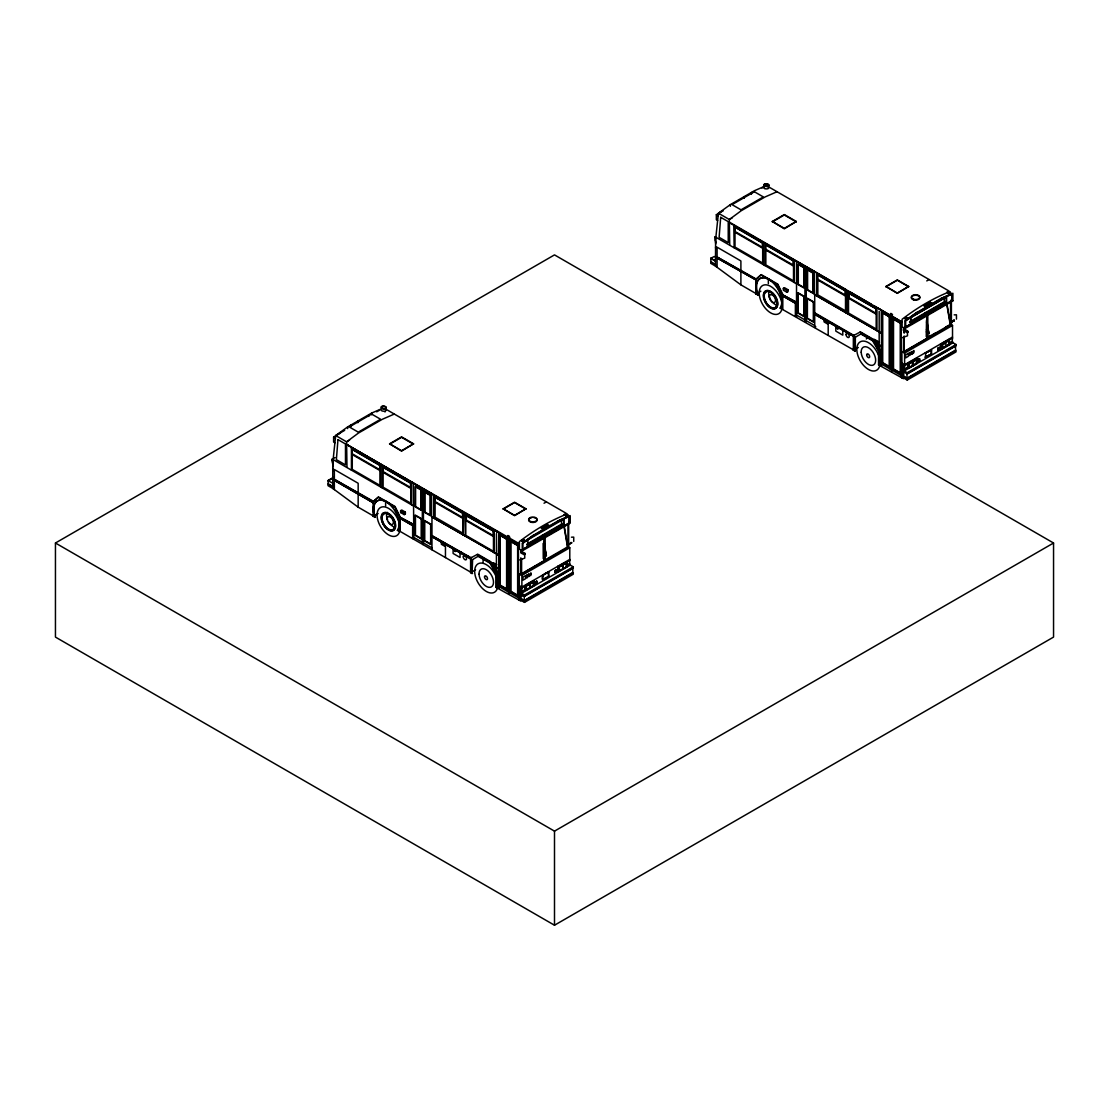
<?xml version="1.0" encoding="UTF-8"?>
<svg xmlns="http://www.w3.org/2000/svg" width="1109" height="1109" viewBox="0 0 1109 1109"><rect width="100%" height="100%" fill="white"/><g stroke="black" fill="none" stroke-linecap="round" stroke-linejoin="round"><path stroke-width="1.5" d="M768.828 291.847L768.703 293.733A9.177 5.295 60 0 0 777.229 305.322M566.976 514.618L565.424 515.879L567.17 516.891L568.723 515.63L566.976 514.618L568.723 515.63M951.453 293.303L949.9 294.564L948.209 292.956L949.706 292.305L951.397 293.913M949.706 292.305L948.153 293.552M715.471 240.847L718.41 213.205L730.387 204.597L754.342 190.762L764.822 186.201M434.603 501.42L434.756 500.02M816.737 279.44L816.903 278.04M530.837 574.143C530.975 569.458 531.128 578.108 530.282 575.03M333.851 480.058L373.137 502.737L333.851 480.058L333.851 479.06L373.137 501.739L378.585 496.971L395.081 506.494L400.03 516.683L400.03 531.363L397.41 530.421A18.188 10.494 60 0 0 386.154 501.92L386.653 501.628M756.366 293.788L756.366 280.133L716.594 257.732L716.594 256.733L755.867 279.413L761.315 274.644L777.825 284.167L782.774 294.37L782.774 309.037L780.154 308.094A18.188 10.494 60 0 0 768.884 279.593L769.383 279.302M509.253 537.283L509.294 536.326L509.724 537.56M891.983 314.956L892.412 314.346L892.468 315.233M380.595 409.179L371.612 413.089L347.658 426.923L335.68 435.532L332.742 463.174L332.742 488.404L358.165 507.173L375.383 517.127A18.188 10.494 60 0 1 377.628 500.686A18.188 10.494 60 0 1 393.016 507.257M521.937 540.624C526.83 543.23 519.109 541.026 523.434 539.556L525.25 541.095L523.434 539.556M522.006 541.164L523.503 540.083M523.684 541.636L525.181 540.554M534.233 534.635L522.256 543.244L522.256 550.826L519.386 549.163L519.386 541.594A209.338 120.853 -60 0 1 567.295 513.924M904.681 318.297C909.56 320.903 901.839 318.699 906.178 317.229L907.98 318.768L906.178 317.229M906.427 319.309L907.924 318.228M916.963 312.308L904.986 320.917L904.986 328.5L902.116 326.85L902.116 319.267A209.338 120.853 -60 0 1 950.025 291.598M522.561 543.05L533.873 534.995L558.187 520.814L570.165 515.588L570.165 523.171L522.256 550.826M905.291 320.723L916.602 312.669L940.917 298.487L952.894 293.261L952.894 300.844L904.986 328.5M718.424 214.605L719.145 214.384M349.585 440.093L346.604 441.839L346.978 467.125M732.314 217.78L729.334 219.513L729.722 244.798M55.45 543.008L554.5 254.89L1053.55 543.008L1053.55 637.093L554.5 925.225L55.45 637.093L55.45 543.008L554.5 831.14L1053.55 543.008M722.902 210.613L718.41 213.205L729.334 219.513L741.117 210.793L765.071 196.958L777.049 191.732M761.98 188.045L764.877 186.381M717.634 220.511L716.345 219.762L716.345 214.689L723.082 210.807M344.663 430.347L335.68 435.532L346.604 441.839L358.373 433.106L382.328 419.285L394.305 414.059M376.7 411.841L379.25 410.372M334.904 442.838L333.615 442.089L333.615 437.015L340.338 433.134M728.96 221.897L902.116 322.081L874.239 305.973M728.96 222.521L846.264 289.809L845.89 312.724L845.89 289.976M346.23 444.224L519.386 543.77L519.012 544.63L346.23 444.224L519.012 544.63M733.784 225.307L734.158 247.806M351.054 447.634L431.969 493.949M332.118 459.265L332.866 464.837L332.118 459.265L335.084 457.56M772.335 221.467L784.313 214.55L796.29 221.467L784.313 228.814L772.335 221.467L784.313 228.371L796.29 221.467M772.335 221.897L784.313 214.98L796.29 221.897M389.592 443.794L401.569 436.877L413.546 443.794L401.569 451.141L389.592 443.794L401.569 450.698L413.546 443.794M710.855 258.355L715.471 261.031L710.73 258.286L714.348 256.484L715.471 257.122M389.592 444.224L401.569 437.306L413.546 444.224M332.742 479.448L331.619 478.811L328.001 480.613L333.975 477.161M328.125 480.682L328.25 483.94L332.866 486.615L332.866 483.274L328.001 480.613M329.733 479.753L332.714 478.034M716.594 256.733L756.366 279.121M716.594 257.732L756.366 280.133M333.851 479.06L373.636 501.448M717.093 267.019L710.73 263.346L710.98 258.286M715.471 264.358L710.73 261.613M332.866 486.615L328.001 483.94L328.001 485.673L334.35 489.346M796.151 261.336L814.713 271.622M413.421 483.663L413.796 539.293M782.275 309.314L782.275 294.647L777.326 284.458L760.816 274.935L755.867 279.413L755.867 294.079L760.857 291.196M399.531 531.641L399.531 516.974L394.582 506.785L378.086 497.262L373.137 501.739L373.137 516.406L378.127 513.522M755.867 294.079L758.112 294.8A18.188 10.494 60 0 1 763.671 277.541M373.137 516.406L375.383 517.127M783.342 288.34L784.465 287.688L788.083 289.768L788.083 291.653L786.96 292.291L783.342 290.211L783.342 288.34L786.96 290.419L788.083 289.768M400.612 510.653L401.735 510.015L405.353 512.095L405.353 513.98L404.231 514.618L400.612 512.538L400.612 510.653L404.231 512.746L405.353 512.095M400.612 512.538L401.735 511.887M780.154 308.094L855.344 350.929L855.344 337.247M397.41 530.421L397.909 530.13A18.188 10.494 60 0 0 399.282 520.98M796.525 302.3L782.275 294.647L795.375 301.634L795.375 316.301L796.484 315.663M794.876 302.937L782.275 295.659L794.876 302.937L794.876 301.925M413.796 524.626L399.531 516.974L412.631 523.961L412.631 538.627M412.132 525.264L399.531 517.986L412.132 525.264L412.132 524.252M814.339 271.76L814.339 294.495L879.687 332.243M431.595 494.087L431.595 516.822L495.875 553.502M814.214 314.097L853.847 336.401L814.214 314.097L814.713 312.807L853.847 335.389M849.078 297.309L849.078 293.053M431.47 535.411L471.103 557.716L470.604 559.019L431.47 536.423L431.47 535.411L470.604 558.007L477.716 554.209L490.94 561.847L497.553 572.993L497.553 587.659M466.334 519.636L466.334 515.38M431.47 536.423L471.103 558.728M815.822 326.822L814.713 327.474L814.713 294.287M885.952 286.482L897.306 279.925L908.659 286.482L897.306 293.33L885.952 286.482L897.306 293.039L908.659 286.482M885.952 286.774L897.306 280.217L908.659 286.774M503.209 508.809L514.562 502.252L525.916 508.809L514.562 515.657L503.209 508.809L514.562 515.366L525.916 508.809M503.209 509.1L514.562 502.543L525.916 509.1M848.038 313.528L847.664 291.002M465.295 535.855L464.921 513.328M848.704 293.275L876.318 308.787M926.764 280.91L929.134 279.551M465.96 515.588L493.574 531.114L465.78 515.172L465.78 535.342L493.463 551.325L493.463 531.156M544.034 503.236L546.404 501.864M876.318 313.043L875.944 308.995M877.316 307.734L881.53 310.201L881.53 332.866L879.936 332.381M493.574 535.37L493.2 531.322M854.221 335.181L853.348 335.68L814.214 313.085M471.477 557.508L470.604 558.007L470.604 572.674L472.101 573.547L472.6 559.574M946.601 292.36L948.971 291.002L767.664 186.312M924.199 305.543L925.696 304.684L927.443 305.682L924.199 305.543L925.946 306.555L927.443 305.682M926.445 304.24L927.942 303.381L929.689 304.961L927.942 303.963L926.445 304.823L929.689 304.393M928.69 302.951L930.188 302.092L931.934 303.672L930.188 302.66L928.69 303.519L931.934 303.09M563.871 514.687L566.242 513.328L384.934 408.639M541.469 527.87L542.966 527.011L544.713 528.591L542.966 527.579L541.469 528.438L544.713 528.009M543.715 526.567L545.212 525.708L546.959 527.288L545.212 526.29L543.715 527.149L546.959 526.72M545.961 525.278L547.707 526.858L545.961 525.846L547.458 524.405L549.205 525.999M545.961 525.846L547.458 524.405M496.957 554.555L498.787 555.193L431.595 516.822M901.118 321.943L901.492 377.573M547.707 526.29L549.205 525.416M880.296 365.332L880.296 350.666L873.684 339.52L860.459 331.882L853.348 335.68L853.348 350.347L858.338 347.477M518.374 544.269L518.749 599.9M470.604 572.674L475.595 569.79M853.348 350.347L855.344 350.929M875.126 340.837L878.37 342.127L877.871 343.998L875.126 342.418L875.126 340.837L878.37 342.127M909.616 321.804L944.23 301.828L944.23 297.42M492.396 563.164L495.64 564.453L495.141 566.325L492.396 564.744L492.396 563.164L495.64 564.453M875.126 342.418L878.37 343.721M909.602 322.525L946.476 301.232M526.886 544.131L561.501 524.155L561.501 519.747M492.396 564.744L492.895 562.873M526.872 544.852L563.746 523.559M946.531 302.951L910.6 323.703L910.6 317.507L946.531 296.755L946.531 302.951L910.78 323.384L910.78 317.631L946.337 297.101L946.337 302.868M952.201 300.553L905.291 327.197L952.201 300.553L952.201 294.065L941.056 298.986L916.977 312.89L905.665 320.931L905.665 327.418M526.747 546.501L563.649 525.195L563.608 519.428M569.471 522.88L522.561 549.523L569.471 522.88L569.471 516.392L558.326 521.313L534.247 535.217L522.935 543.258L522.935 549.745M907.994 331.217L904.487 329.193L903.488 329.775L907.994 331.938L906.996 332.52L903.488 330.496L903.488 327.64M903.488 330.496L904.487 329.914L907.994 331.938M906.497 332.229L907.495 331.646M926.5 320.792L926.251 336.651M525.25 553.543L521.757 551.52L520.759 552.102L524.252 554.126L525.25 553.543L524.252 554.847L524.751 553.973M543.382 543.188L543.507 558.964L543.507 543.271M954.197 314.859L956.457 314.817L956.457 319.101M571.454 537.186L573.727 537.13L573.727 541.428M926.583 322.248L928.746 333.324M926.653 319.004L928.871 333.587L926.556 320.501M950.468 323.135L954.336 320.321L952.298 321.499M543.84 544.574L546.377 555.775L543.909 541.331M950.468 322.553L954.336 320.321M567.739 545.462L571.606 542.648L569.569 543.826M860.834 333.989L872.686 340.837L878.55 351.22L878.55 364.903L903.488 378.724L903.488 370.087L903.488 375.993M567.739 544.879L571.606 542.648M932.184 334.918L935.192 333.199M945.672 327.141L948.666 325.408M478.09 556.316L489.956 563.164L495.806 573.547L495.806 587.229L520.759 601.05L520.509 598.347L524.252 600.51L572.785 572.48L572.785 568.044L524.252 596.06C517.945 597.668 520.662 582.114 520.759 598.319M878.55 364.903L879.797 365.623L881.558 364.611M940.862 344.192L949.096 339.437L949.595 344.622L940.862 349.085L940.862 344.192L952.52 338.051L952.52 325.436L951.397 324.785L903.488 352.454L903.488 337.247M495.806 587.229L497.054 587.95L498.814 586.924M544.491 560.807L521.327 574.185L521.327 558.645M558.617 566.81L558.617 571.703L558.118 566.519L569.79 560.378L569.79 547.763L568.667 547.111L520.759 574.781L520.759 557.882M901.825 377.767L901.825 351.498L904.611 353.106L952.52 325.436M520.343 599.373L519.095 600.094L519.095 573.824L521.882 575.419L569.79 547.763M903.488 364.93L903.364 368.604L904.611 369.311L907.73 367.523L907.73 363.918L904.487 365.637L903.364 365L904.611 365.72M952.52 337.053L904.611 364.709L901.825 363.1M908.035 363.142L916.769 358.678L916.769 363.572L908.534 368.327L908.035 363.142L916.769 358.678M931.56 350L925.197 353.244L931.56 350L931.56 353.896L925.197 357.14L931.56 353.896M521.757 587.964L525.001 586.245L525.001 589.849L521.882 591.638L520.634 590.917L520.634 587.326L521.882 588.047M569.79 559.38L521.882 587.035L519.095 585.427M949.207 340.241L941.721 344.566L941.721 348.753L949.318 344.469L949.401 339.853M912.679 361.77L909.186 363.78L909.186 367.675L908.936 363.641C915.632 355.337 911.764 373.192 912.43 361.617M912.859 361.395L916.602 359.524L912.859 361.395L913.109 365.429L913.109 361.534M534.025 581.005L525.791 585.76L525.292 590.376L525.292 585.469L533.526 580.714L533.526 585.621M542.467 575.571L548.456 572.119L548.83 576.223C538.919 585.358 540.942 572.701 548.83 572.327M558.118 566.519L566.851 562.055L566.851 566.949L558.118 571.412M942.068 344.76C965.579 328.597 922.383 358.346 949.096 344.344L949.595 344.622M566.671 562.18L566.588 566.796L558.991 571.08L558.991 566.893L566.477 562.568M917.961 359.579L919.708 358.997L919.708 360.882C917.295 363.211 917.295 358.706 919.708 358.997M937.798 348.129L939.545 347.547L939.545 349.418C937.133 351.761 937.133 347.256 939.545 347.547M529.7 583.944L526.207 585.968L529.7 583.944L529.95 587.978L530.116 583.722L533.859 581.837L530.116 583.722M559.075 566.949L566.588 562.915L559.075 566.949L559.324 570.983L559.324 567.087M535.231 581.906L536.978 581.324L536.978 583.209C534.566 585.538 534.566 581.033 536.978 581.324M555.068 570.456L556.815 569.874L556.815 571.745C554.403 574.088 554.403 569.582 556.815 569.874M904.487 369.242L907.73 367.523L907.606 363.849M917.961 361.451L919.708 360.882M937.798 350L939.545 349.418M952.52 341.655C944.563 347.491 953.92 338.12 952.52 343.069L904.611 370.739L901.825 369.131M908.035 368.049L916.602 363.405L908.826 367.744L908.826 363.558L916.436 359.164L916.436 363.35M940.862 349.085L941.61 349.238M521.757 591.568L525.001 589.849M535.231 583.778L536.978 583.209M542.467 579.466L548.83 576.223M555.068 572.327L556.815 571.745M569.541 563.843L566.547 565.715L569.79 563.982L569.79 565.396L521.882 593.052L519.095 591.457M903.239 371.584L907.231 374.024L956.013 345.869L956.013 344.511L951.896 342.14M525.292 590.376L533.609 585.594L533.609 581.698M530.116 587.604L533.859 585.732M903.114 370.295L907.231 372.679L956.013 344.511M520.384 592.622L524.502 595.006L573.284 566.838L573.284 568.182L524.502 596.351L520.384 593.98M906.982 378.183L955.514 350.153L955.514 345.717L906.982 373.733L906.982 378.183L903.114 376.09L907.231 378.46L956.013 350.305L956.013 351.9L907.231 380.054L903.114 377.684M520.384 598.416L524.502 600.787L573.284 572.632L573.284 574.212L524.502 602.381L520.384 600.011M940.682 298.765L951.827 293.857L951.827 300.331M557.952 521.091L569.097 516.184L569.097 522.658M890.596 313.445L890.638 314.318M902.532 337.621L907.495 335.791L907.495 331.508M519.788 559.948L524.751 558.118L524.751 553.835M948.209 292.956L949.956 293.954M951.397 299.971L952.894 300.844M928.69 303.519L930.437 303.963M926.445 304.823L928.191 305.252M954.336 320.903L953.837 320.03M924.199 306.126L925.946 306.555M950.163 324.549L950.995 325.02M925.322 312.544L927.623 313.875L927.623 338.231L926.472 331.466M952.52 338.051L952.146 341.586M945.811 342.598L945.949 346.41M929.869 335.306L930.687 335.791M716.345 214.689L718.147 215.728M766.028 245.131L793.268 260.865L793.268 265.12M818.026 275.129L845.266 290.849L845.266 295.119M735.004 231.49L762.687 247.473M765.834 249.289L793.517 265.273M817.832 279.274L845.515 295.257M848.51 297.42L876.193 313.403M735.004 232.266L762.687 248.25M765.834 250.066L793.517 266.049M817.832 280.05L845.515 296.034M848.51 298.196L876.193 314.18M715.859 237.243L796.525 283.807M814.339 294.495L881.156 333.074M714.848 237.16L715.61 237.603M715.61 242.511L714.848 236.938L715.61 237.381L715.471 266.091L740.895 284.847L758.112 294.8M875.5 339.992L879.465 342.279M859.96 332.173L873.185 339.798L879.797 350.957L879.797 365.623M796.525 315.053L814.713 325.547M881.53 364.126L901.492 375.66M565.479 515.283L567.226 516.281M543.715 527.149L545.462 527.579M571.606 543.23L571.107 542.356M541.469 528.438L543.216 528.882M568.252 547.347L567.42 546.155M542.578 534.871L544.893 536.202M569.79 560.378L569.541 563.982M569.167 564.467L573.284 566.838M568.667 564.744L569.79 565.396M562.817 564.786L563.067 568.82M333.615 437.015L335.403 438.055M352.468 449.658L379.708 465.392L379.708 469.648M352.274 453.817L379.957 469.8M383.104 471.616L410.787 487.586M435.102 501.601L462.786 517.584M465.78 519.747L493.463 535.73M352.274 454.593L379.957 470.563M383.104 472.392L410.787 488.362M435.102 502.377L462.786 518.36M521.757 552.24L525.25 554.264M465.78 520.523L493.463 536.506M522.755 553.973L520.759 552.823L520.759 549.967M333.116 459.57L413.796 506.134M332.118 459.486L332.866 459.93M494.087 563.081L496.735 564.606M477.217 554.5L490.441 562.124L497.054 573.284L497.054 587.95M402.941 512.58L405.353 513.98M526.207 589.849L526.456 586.106M521.882 591.499L520.759 590.847L520.759 587.243M413.796 537.38L431.969 547.874M498.787 586.453L518.749 597.973M397.909 530.13L472.6 573.256M849.494 291.625L871.327 304.296M465.295 513.107L497.331 531.682L494.586 530.06M496.846 568.695C499.064 569.333 495.182 564.758 496.569 568.709M874.183 339.229L879.964 348.988M492.271 562.942L498.052 572.701M879.049 350.929L873.185 340.546L861.333 333.698L854.845 337.524L854.845 351.22M496.305 573.256L490.455 562.873L478.589 556.025L472.101 559.851L472.101 573.547M946.836 303.02L950.579 324.965L950.579 300.622M946.615 303.464L950.233 324.646L927.9 337.538L926.514 329.387M564.093 525.347L567.85 547.292M563.885 525.791L567.503 546.973L545.171 559.865L544.062 553.349M543.937 543.077L546.127 555.914M544.02 555.484L544.893 560.558L544.893 537.823M951.397 301.634L951.397 324.785M950.76 300.345L950.76 325.159M949.096 339.437L949.207 344.428M941.361 344.483L941.361 349.377M940.543 343.956L940.543 349.987M939.171 347.339L939.171 349.21M938.172 348.337L938.172 350.222M931.186 349.792L931.186 353.674M927.443 313.805L927.443 338.619M927.235 314.304L927.235 338.481L904.057 351.858L904.057 336.318M926.958 314.665L926.958 338.287L904.251 351.401L904.251 336.207M925.571 353.466L925.571 357.348M919.333 358.789L919.333 360.661M918.335 359.801L918.335 361.673M916.589 357.791L916.589 363.821M908.534 363.433L908.534 368.327M907.231 372.679L907.231 374.024M907.231 378.46L907.231 380.054M906.996 331.799L906.996 332.52M904.487 329.193L904.487 329.914M904.611 353.106L904.611 370.739M904.251 327.765L904.251 332.839M904.057 327.682L904.057 332.866M892.551 316.564L892.551 370.489M891.511 315.954L891.511 371.806M890.361 315.303L890.361 369.228M881.53 310.201L881.53 366.039M879.174 311.324L879.174 350.888M877.871 342.418L877.871 343.998M876.942 307.942L876.942 330.648M875.625 340.546L875.625 342.127M850.825 333.657L850.825 334.668M844.088 329.761L844.088 330.773M842.785 330.025L842.785 335.154L835.826 331.134L835.826 326.004M828.187 321.596L828.187 335.251M816.986 272.897L816.612 295.812L816.612 273.077M806.174 266.687L806.174 320.626M805.619 266.368L805.619 322.22M805.065 266.063L805.065 319.988M796.525 261.128L796.525 316.966M794.266 259.811L794.266 282.504M786.96 290.419L786.96 292.291M768.343 278.719L768.343 283.613M764.988 242.899L764.988 265.606M763.436 242.012L763.436 264.704M762.438 247.321L762.438 243.065L735.198 227.331L735.198 231.601M751.472 192.425L751.472 194.117M744.264 196.584L744.264 198.275M740.895 284.847L740.895 260.934L717.093 247.196L717.093 267.283M730.387 204.597L730.387 206.288M568.667 522.297L568.667 547.111M568.03 524.321L568.03 547.486M566.352 561.764L566.352 566.657M557.813 566.283L557.813 572.313M556.441 569.666L556.441 571.537M555.443 570.664L555.443 572.549M554.5 831.14L554.5 925.225M548.456 572.119L548.456 576.001M544.491 536.631L544.713 560.946M544.228 536.992L544.228 560.613L521.521 573.727L521.521 558.534M542.842 575.793L542.842 579.674M536.604 581.116L536.604 582.987M535.605 582.128L535.605 583.999M530.365 583.861L530.365 587.756M524.502 595.006L524.502 596.351M524.502 600.787L524.502 602.381M524.252 554.126L524.252 554.847M524.252 596.06L524.252 600.51M521.882 575.419L521.882 593.052M520.509 593.897L520.509 598.347M509.807 538.891L509.807 592.816M508.768 538.281L508.768 594.133M507.631 537.629L507.631 591.554M498.787 588.366L498.787 532.528L498.412 555.401M496.43 533.651L496.43 573.214M495.141 564.744L495.141 566.325M494.212 530.268L494.212 552.975M483.08 558.95L483.08 562.221M468.095 555.983L468.095 556.995M463.534 512.136L463.16 535.051L463.16 512.303M462.536 517.446L462.536 513.176L435.282 497.456L435.282 501.712M461.358 552.088L461.358 553.1M460.055 552.351L460.055 557.48L453.096 553.46L453.096 548.331M445.458 543.923L445.458 557.577M434.243 495.224L433.869 518.139L433.869 495.404M431.969 516.614L431.969 549.801M423.43 489.014L423.43 542.953M422.876 488.695L422.876 544.547M422.335 488.39L422.335 542.315M411.536 482.138L411.536 504.831M410.538 487.447L410.538 483.191L383.298 467.457L383.298 471.713M404.231 512.746L404.231 514.618M385.613 501.046L385.613 505.94M382.258 465.226L382.258 487.932M380.706 464.338L380.706 487.031M373.636 505.87L373.636 512.705M371.612 413.089L371.612 414.78M368.743 414.752L368.743 416.443M358.165 507.173L358.165 483.261L334.35 469.523L334.35 489.61M357.847 421.032L357.847 422.723M351.428 447.426L351.428 470.133M350.818 425.094L350.818 426.785M347.658 426.923L347.658 428.615M879.631 365.97A16.413 9.468 60 0 1 862.65 364.334A16.413 9.468 60 0 1 860.196 341.849A16.413 9.468 60 0 1 878.453 355.116M866.309 338.98A16.413 9.468 60 0 1 868.153 337.261M781.817 309.328A16.233 9.371 60 0 1 763.408 305.668A16.233 9.371 60 0 1 765.723 284.805A16.233 9.371 60 0 1 782.164 306.098M772.127 294.537A4.408 2.551 60 0 1 772.391 293.802M765.03 277.666A18.188 10.494 60 0 1 779.156 290.156A18.188 10.494 60 0 1 780.653 307.803M715.859 243.828A2.412 1.4 -60 0 1 715.859 241.859M715.832 248.541A2.468 1.428 -60 0 1 715.832 246.531M757.613 295.077A18.188 10.494 60 0 1 768.884 279.593M385.433 409.138A2.648 1.331 5.7 0 1 383.964 411.231A2.648 1.331 5.7 0 1 380.955 409.263M382.286 408.597A2.648 1.331 5.7 0 1 384.296 408.68M385.239 411.716A2.26 1.137 5.7 0 1 384.851 411.91M394.846 509.766A18.188 10.494 60 0 1 397.715 515.311M333.13 466.154A2.412 1.4 -60 0 1 333.13 464.186M333.379 471.131A2.468 1.428 -60 0 1 333.379 468.275M536.534 518.804A4.228 2.44 0 0 1 534.663 522.242A4.228 2.44 0 0 1 528.896 520.856A4.228 2.44 0 0 1 531.779 517.667M533.97 517.667A4.228 2.44 0 0 1 535.869 518.291M374.884 517.404A18.188 10.494 60 0 1 386.154 501.92M395.081 527.302A9.177 5.295 60 0 1 388.732 522.131M387.623 520.01A9.177 5.295 60 0 1 386.556 515.713L386.681 513.841A9.177 5.295 60 0 1 387.235 512.316M399.67 531.322A16.233 9.371 60 0 1 382.064 528.813A16.233 9.371 60 0 1 381.856 506.979A16.233 9.371 60 0 1 399.6 524.418M394.749 523.018A4.408 2.551 60 0 1 394.014 523.004M497.497 587.95A16.413 9.468 60 0 1 480.502 586.314A16.413 9.468 60 0 1 478.048 563.829A16.413 9.468 60 0 1 496.319 577.11M529.298 575.017C528.438 579.272 528.134 571.981 529.298 575.017M912.042 352.69C911.168 357.07 910.836 349.682 912.042 352.69M508.851 536.631L508.476 535.897L508.851 536.631M891.581 314.304L891.206 313.57L891.581 314.304M528.036 575.294C528.938 580.298 530.421 570.289 528.036 575.294M910.766 352.981C911.723 357.93 913.067 348.06 910.766 352.981M912.624 353.632C915.299 353.092 913.733 346.757 912.624 353.632M337.968 439.635L336.374 459.653L345.481 464.907L345.481 443.96L337.968 439.635M720.711 217.309L719.117 237.326L728.225 242.594L728.225 221.634L720.711 217.309M878.896 345.024C879.576 349.321 881.877 344.067 878.896 345.024M879.132 345.232L880.186 346.535L879.132 345.232M527.052 574.878L526.941 577.789L527.052 574.878M909.782 352.551L909.671 355.462L909.782 352.551M507.95 535.522L508.033 536.714L507.908 535.578M754.37 191.746L732.037 204.638L741.02 209.823L763.352 196.931L754.37 191.746M371.626 414.073L349.293 426.965L358.276 432.15L380.609 419.257L371.626 414.073M563.802 519.081L527.87 539.833L527.87 546.016L563.802 525.278L563.802 519.081M908.34 353.314L905.72 354.825L905.72 357.847L908.34 356.336L908.34 353.314M525.597 575.64L522.977 577.151L522.977 580.173L525.597 578.662L525.597 575.64M533.706 581.49L526.096 585.885L526.096 590.071L533.706 585.677L533.706 581.49M770.949 291.875L769.105 290.932A10.05 5.808 60 0 0 763.352 295.077L763.463 297.281A10.05 5.808 60 0 0 769.923 307.664L771.781 308.607A10.05 5.808 60 0 0 777.534 304.462L777.423 302.258A10.05 5.808 60 0 0 770.949 291.875M388.802 513.855L386.958 512.913A10.05 5.808 60 0 0 381.205 517.071L381.316 519.275A10.05 5.808 60 0 0 387.776 529.645L389.633 530.587A10.05 5.808 60 0 0 395.386 526.442L395.275 524.238A10.05 5.808 60 0 0 388.802 513.855M845.515 290.683L817.832 274.699L817.832 294.869L845.515 310.853L845.515 290.683M762.687 242.885L735.004 226.901L735.004 247.071L762.687 263.055L762.687 242.885M793.517 260.684L765.834 244.701L765.834 264.871L793.517 280.854L793.517 260.684M876.193 308.829L848.51 292.845L848.51 313.015L876.193 328.999L876.193 308.829M804.122 267.477L798.009 263.942L798.009 284.542L804.122 288.077L804.122 267.477M813.23 272.828L807.241 269.376L807.241 289.976L813.23 293.428L813.23 272.828M889.612 316.772L882.376 312.586L882.376 362.962L889.612 367.148L889.612 316.772M900.605 323.121L893.244 318.865L893.244 369.242L900.605 373.497L900.605 323.121M889.335 316.841L882.598 312.96L882.598 362.588L889.335 366.483L889.335 316.841M900.383 323.218L893.521 319.253L893.521 368.895L900.383 372.86L900.383 323.218M803.803 267.685L798.314 264.51L798.314 284.251L803.803 287.425L803.803 267.685M812.952 273.077L807.588 269.986L807.588 289.726L812.952 292.818L812.952 273.077M804.358 296.436L797.87 292.679L797.87 313.001L804.358 316.744L804.358 296.436M813.687 301.898L807.075 298.085L807.075 318.394L813.687 322.22L813.687 301.898M804.053 296.644L798.189 293.261L798.189 312.849L804.053 316.231L804.053 296.644M813.382 302.105L807.394 298.654L807.394 318.241L813.382 321.693L813.382 302.105M837.891 328.25L836.269 327.321L837.891 329.262L837.891 328.25M827.591 322.539L824.098 320.515L824.098 321.957L827.591 323.967L827.591 322.539M563.22 564.855L563.22 568.737L563.22 564.855M379.957 465.212L352.274 449.228L352.274 469.398L379.957 485.382L379.957 465.212M410.787 483.011L383.104 467.028L383.104 487.198L410.787 503.181L410.787 483.011M462.786 513.01L435.102 497.026L435.102 517.196L462.786 533.179L462.786 513.01M506.868 539.099L499.632 534.912L499.632 585.289L506.868 589.475L506.868 539.099M517.875 545.448L510.514 541.192L510.514 591.568L517.875 595.824L517.875 545.448M421.392 489.804L415.279 486.269L415.279 506.868L421.392 510.403L421.392 489.804M430.5 495.155L424.511 491.689L424.511 512.303L430.5 515.754L430.5 495.155M506.605 539.168L499.868 535.287L499.868 584.914L506.605 588.81L506.605 539.168M517.64 545.545L510.778 541.58L510.778 591.222L517.64 595.186L517.64 545.545M421.06 490.012L415.57 486.837L415.57 506.577L421.06 509.752L421.06 490.012M430.223 495.404L424.858 492.313L424.858 512.053L430.223 515.144L430.223 495.404M421.628 518.762L415.14 515.006L415.14 535.328L421.628 539.071L421.628 518.762M430.944 524.224L424.331 520.412L424.331 540.721L430.944 544.533L430.944 524.224M421.323 518.97L415.459 515.588L415.459 535.176L421.323 538.558L421.323 518.97M430.652 524.432L424.664 520.98L424.664 540.568L430.652 544.02L430.652 524.432M455.161 550.577L453.539 549.648L455.161 551.589L455.161 550.577M444.848 544.852L441.354 542.842L441.354 544.283L444.848 546.293L444.848 544.852M861.194 352.232A10.231 5.905 60 0 0 872.298 365.346A10.231 5.905 60 0 0 871.771 350.583A10.231 5.905 60 0 0 861.194 352.232M866.67 354.922A2.121 1.22 60 0 0 868.915 357.722A2.121 1.22 60 0 0 868.915 354.728A2.121 1.22 60 0 0 866.67 354.922M763.962 296.463A9.177 5.295 60 0 0 774.013 308.08A9.177 5.295 60 0 0 773.347 294.758A9.177 5.295 60 0 0 763.962 296.463M764.212 296.325A9.177 5.295 60 0 0 774.262 307.942A9.177 5.295 60 0 0 773.597 294.606A9.177 5.295 60 0 0 764.212 296.325M769.327 297.032A4.408 2.551 60 0 0 774.151 302.618A4.408 2.551 60 0 0 773.832 296.2A4.408 2.551 60 0 0 769.327 297.032M763.713 297.143A10.05 5.808 60 0 0 775.343 308.524A10.05 5.808 60 0 0 773.028 293.206A10.05 5.808 60 0 0 763.713 297.143M764.725 188.558A2.648 1.331 5.7 0 0 768.814 187.837A2.648 1.331 5.7 0 0 765.016 186.27A2.648 1.331 5.7 0 0 764.725 188.558M765.196 185.965A2.26 1.137 5.7 0 0 768.717 185.383A2.26 1.137 5.7 0 0 765.515 184.011A2.26 1.137 5.7 0 0 765.196 185.965M764.96 186.132A2.648 1.331 5.7 0 0 769.064 185.411A2.648 1.331 5.7 0 0 765.265 183.844A2.648 1.331 5.7 0 0 764.96 186.132M913.483 299.818A4.228 2.44 0 0 0 919.832 297.697A4.228 2.44 0 0 0 913.483 295.576A4.228 2.44 0 0 0 913.483 299.818M913.483 299.236A4.228 2.44 0 0 0 919.832 297.129A4.228 2.44 0 0 0 913.483 295.008A4.228 2.44 0 0 0 913.483 299.236M846.042 334.53A2.287 1.331 60 0 0 848.468 337.552A2.287 1.331 60 0 0 848.468 334.308A2.287 1.331 60 0 0 846.042 334.53M382.453 408.292A2.26 1.137 5.7 0 0 385.987 407.71A2.26 1.137 5.7 0 0 382.771 406.338A2.26 1.137 5.7 0 0 382.453 408.292M382.231 408.459A2.648 1.331 5.7 0 0 386.32 407.738A2.648 1.331 5.7 0 0 382.522 406.171A2.648 1.331 5.7 0 0 382.231 408.459M530.754 521.563A4.228 2.44 0 0 0 537.103 519.442A4.228 2.44 0 0 0 530.754 517.335A4.228 2.44 0 0 0 530.754 521.563M463.299 556.857A2.287 1.331 60 0 0 465.738 559.879A2.287 1.331 60 0 0 465.738 556.635A2.287 1.331 60 0 0 463.299 556.857M381.815 518.457A9.177 5.295 60 0 0 391.865 530.074A9.177 5.295 60 0 0 391.2 516.739A9.177 5.295 60 0 0 381.815 518.457M382.064 518.305A9.177 5.295 60 0 0 392.115 529.922A9.177 5.295 60 0 0 391.449 516.586A9.177 5.295 60 0 0 382.064 518.305M387.18 519.012A4.408 2.551 60 0 0 392.004 524.599A4.408 2.551 60 0 0 391.685 518.194A4.408 2.551 60 0 0 387.18 519.012M381.565 519.123A10.05 5.808 60 0 0 393.196 530.504A10.05 5.808 60 0 0 390.881 515.2A10.05 5.808 60 0 0 381.565 519.123M479.046 574.212A10.231 5.905 60 0 0 490.15 587.326A10.231 5.905 60 0 0 489.623 572.563A10.231 5.905 60 0 0 479.046 574.212M484.522 576.916A2.121 1.22 60 0 0 486.768 579.702A2.121 1.22 60 0 0 486.768 576.708A2.121 1.22 60 0 0 484.522 576.916"/></g></svg>
